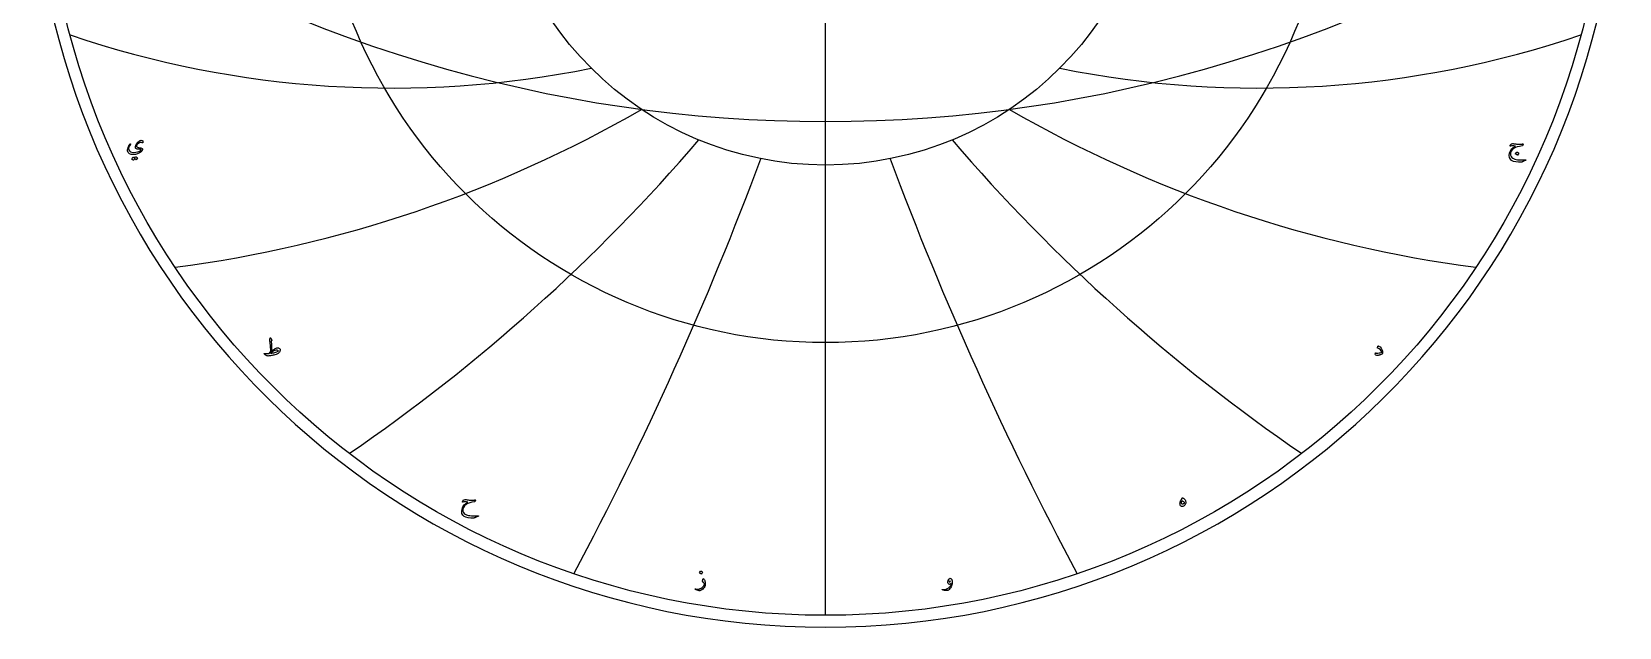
# Model space of a CAD drawing. Header units: millimetres. Extents: x -256 to 256, y -256 to 260.
# Drawn here: x -256 to 256, y -256 to -64 of the extents above; entities that cross this region are included whole.
import ezdxf

# ---------------------------------------------------------------- set-up
doc = ezdxf.new("R2010")
doc.units = ezdxf.units.MM
for name, color, linetype in [('CUT_OUTER', 1, 'Continuous'), ('ENGRAVE', 7, 'Continuous'), ('ENGRAVE_FINE', 8, 'Continuous'), ('TEXT', 5, 'Continuous')]:
    doc.layers.add(name, color=color, linetype=linetype)

msp = doc.modelspace()

# ---------------------------------------------------------------- linework, layer by layer
at = {"layer": 'CUT_OUTER'}
msp.add_arc((0, 0), 256.05, 91.4063, 88.5938, dxfattribs=at)
at = {"layer": 'ENGRAVE'}
for points in [[(0, -252.2), (0, 252.2)], [(0, -252.2), (0, -106.97)]]:
    msp.add_lwpolyline(points, dxfattribs=at)
for radius in [252.2, 164.25, 106.97]:
    msp.add_circle((0, 0), radius, dxfattribs=at)
for centre, radius, start, end in [((-139.67, 241.91), 324.05, 251.2777, 281.4121), ((139.67, 241.91), 324.05, 258.5879, 288.7223), ((-262.03, 262.03), 405.34, 277.401, 300.0018), ((262.03, 262.03), 405.34, 239.9982, 262.599), ((-479.65, 276.93), 577.7, 304.35501, 319.42219), ((479.65, 276.93), 577.7, 220.57781, 235.64499), ((-1067.65, 286.08), 1117.45, 331.9851, 339.51868), ((1067.65, 286.08), 1117.45, 200.48132, 208.0149)]:
    msp.add_arc(centre, radius, start, end, dxfattribs=at)
at = {"layer": 'ENGRAVE_FINE'}
msp.add_arc((0, 357.19), 450.12, 236.0019, 303.9981, dxfattribs=at)
at = {"layer": 'TEXT'}
for points in [[(-220.43, -99.82), (-220.68, -99.74), (-220.96, -99.74), (-221.27, -99.81), (-221.6, -99.97), (-221.82, -100.12), (-222, -100.3), (-222.14, -100.51), (-222.25, -100.74), (-222.26, -100.79), (-222.26, -100.84), (-222.25, -100.89), (-222.23, -100.95), (-222.11, -101.11), (-221.9, -101.24), (-221.61, -101.32), (-221.24, -101.36), (-220.87, -101.4), (-220.6, -101.47), (-220.44, -101.58), (-220.37, -101.71), (-220.37, -101.99), (-220.42, -102.25), (-220.54, -102.47), (-220.72, -102.66), (-221.3, -103.05), (-221.91, -103.34), (-222.56, -103.53), (-223.25, -103.61), (-224.01, -103.56), (-224.57, -103.33), (-224.94, -102.93), (-225.13, -102.35), (-225.14, -102.04), (-225.09, -101.7), (-224.99, -101.33), (-224.83, -100.93), (-224.78, -100.82), (-224.72, -100.71), (-224.66, -100.61), (-224.6, -100.51), (-224.54, -100.42), (-224.48, -100.32), (-224.41, -100.23), (-224.34, -100.15), (-224.31, -100.11), (-224.27, -100.1), (-224.25, -100.1), (-224.22, -100.13), (-224.21, -100.17), (-224.2, -100.2), (-224.21, -100.24), (-224.23, -100.27), (-224.55, -100.78), (-224.74, -101.25), (-224.79, -101.66), (-224.72, -102.02), (-224.5, -102.4), (-224.16, -102.67), (-223.72, -102.83), (-223.18, -102.87), (-222.47, -102.82), (-221.84, -102.67), (-221.28, -102.44), (-220.79, -102.12), (-220.76, -102.1), (-220.75, -102.07), (-220.76, -102.04), (-220.78, -102.01), (-220.89, -101.96), (-221.07, -101.92), (-221.32, -101.89), (-221.66, -101.86), (-222, -101.82), (-222.26, -101.74), (-222.43, -101.62), (-222.53, -101.47), (-222.58, -101.29), (-222.59, -101.11), (-222.57, -100.91), (-222.52, -100.71), (-222.34, -100.3), (-222.1, -99.93), (-221.8, -99.6), (-221.43, -99.29), (-221.33, -99.22), (-221.23, -99.15), (-221.14, -99.1), (-221.05, -99.06), (-220.96, -99.02), (-220.88, -99), (-220.8, -98.98), (-220.72, -98.97), (-220.43, -99), (-220.24, -99.13), (-220.18, -99.36), (-220.23, -99.69), (-220.26, -99.78), (-220.31, -99.83), (-220.36, -99.85), (-220.43, -99.82)], [(225.01, -100.3), (224.82, -100.72), (224.8, -100.75), (224.78, -100.77), (224.76, -100.78), (224.74, -100.79), (223.88, -100.93), (223.16, -101.09), (222.58, -101.29), (222.14, -101.52), (221.53, -102.02), (221.13, -102.57), (220.96, -103.17), (221, -103.82), (221.14, -104.17), (221.37, -104.48), (221.7, -104.75), (222.12, -104.98), (222.41, -105.08), (222.78, -105.16), (223.22, -105.23), (223.74, -105.27), (224.01, -105.29), (224.28, -105.29), (224.54, -105.3), (224.8, -105.3), (225.06, -105.29), (225.31, -105.28), (225.56, -105.27), (225.8, -105.25), (225.85, -105.25), (225.9, -105.25), (225.93, -105.26), (225.95, -105.28), (225.96, -105.3), (225.97, -105.33), (225.96, -105.36), (225.95, -105.38), (225.94, -105.4), (225.93, -105.41), (225.92, -105.42), (225.91, -105.42), (225.89, -105.43), (225.88, -105.44), (225.87, -105.44), (225.85, -105.45), (225.63, -105.52), (225.43, -105.6), (225.26, -105.67), (225.11, -105.75), (225.02, -105.81), (224.94, -105.86), (224.86, -105.9), (224.79, -105.93), (224.73, -105.96), (224.69, -105.97), (224.65, -105.99), (224.62, -105.99), (223.56, -106.03), (222.66, -105.96), (221.92, -105.77), (221.34, -105.46), (220.92, -105.04), (220.67, -104.51), (220.59, -103.89), (220.69, -103.15), (220.94, -102.41), (221.34, -101.78), (221.88, -101.26), (222.56, -100.85), (222.08, -100.76), (221.65, -100.74), (221.29, -100.79), (221, -100.91), (220.97, -100.92), (220.95, -100.92), (220.92, -100.92), (220.9, -100.92), (220.89, -100.92), (220.87, -100.9), (220.87, -100.89), (220.86, -100.87), (220.87, -100.77), (220.89, -100.68), (220.91, -100.58), (220.94, -100.49), (221.04, -100.31), (221.2, -100.17), (221.41, -100.09), (221.68, -100.05), (221.86, -100.05), (222.07, -100.07), (222.33, -100.11), (222.64, -100.16), (222.95, -100.22), (223.24, -100.26), (223.5, -100.28), (223.74, -100.28), (223.86, -100.27), (223.98, -100.27), (224.11, -100.26), (224.25, -100.24), (224.39, -100.23), (224.54, -100.21), (224.7, -100.19), (224.86, -100.16), (224.95, -100.16), (225.01, -100.18), (225.03, -100.23), (225.01, -100.3)], [(-222.59, -104.29), (-222.58, -104.28), (-222.57, -104.27), (-222.55, -104.27), (-222.53, -104.27), (-222.46, -104.3), (-222.38, -104.33), (-222.31, -104.37), (-222.24, -104.41), (-222.18, -104.45), (-222.11, -104.49), (-222.05, -104.54), (-221.98, -104.59), (-221.97, -104.61), (-221.97, -104.62), (-221.97, -104.64), (-221.98, -104.66), (-222.35, -105.25), (-222.36, -105.26), (-222.37, -105.26), (-222.39, -105.25), (-222.42, -105.23), (-222.43, -105.22), (-222.46, -105.2), (-222.5, -105.18), (-222.55, -105.15), (-222.61, -105.11), (-222.68, -105.07), (-222.76, -105.02), (-222.86, -104.96), (-223.15, -105.42), (-223.17, -105.43), (-223.18, -105.44), (-223.2, -105.43), (-223.23, -105.41), (-223.25, -105.4), (-223.29, -105.37), (-223.33, -105.34), (-223.39, -105.3), (-223.47, -105.26), (-223.55, -105.2), (-223.65, -105.14), (-223.77, -105.07), (-223.78, -105.06), (-223.79, -105.05), (-223.79, -105.04), (-223.78, -105.03), (-223.4, -104.46), (-223.39, -104.45), (-223.38, -104.44), (-223.36, -104.44), (-223.34, -104.44), (-223.27, -104.47), (-223.21, -104.49), (-223.15, -104.52), (-223.09, -104.55), (-223.03, -104.58), (-222.98, -104.62), (-222.92, -104.66), (-222.87, -104.7)], [(223.01, -102.81), (223.02, -102.8), (223.03, -102.8), (223.05, -102.79), (223.07, -102.8), (223.22, -102.86), (223.36, -102.93), (223.5, -103.02), (223.62, -103.12), (223.63, -103.14), (223.64, -103.15), (223.64, -103.17), (223.63, -103.18), (223.26, -103.77), (223.25, -103.79), (223.23, -103.79), (223.21, -103.78), (223.19, -103.76), (223.16, -103.75), (223.13, -103.72), (223.08, -103.69), (223.02, -103.66), (222.95, -103.61), (222.86, -103.55), (222.76, -103.49), (222.64, -103.42), (222.63, -103.41), (222.62, -103.4), (222.62, -103.39), (222.63, -103.38)], [(-179.29, -163.14), (-179.25, -163.05), (-179.22, -162.98), (-179.19, -162.91), (-179.16, -162.86), (-179.14, -162.81), (-179.13, -162.78), (-179.11, -162.75), (-179.11, -162.74), (-179.09, -162.72), (-179.08, -162.71), (-179.06, -162.7), (-179.04, -162.7), (-179.02, -162.71), (-179.01, -162.71), (-178.99, -162.73), (-178.98, -162.75), (-178.94, -162.85), (-178.91, -162.93), (-178.87, -163.01), (-178.84, -163.07), (-178.83, -163.1), (-178.81, -163.13), (-178.79, -163.16), (-178.76, -163.2), (-178.74, -163.23), (-178.71, -163.27), (-178.67, -163.31), (-178.64, -163.35), (-178.61, -163.39), (-178.6, -163.44), (-178.61, -163.48), (-178.64, -163.52), (-178.78, -163.71), (-178.8, -163.74), (-178.82, -163.77), (-178.82, -163.81), (-178.82, -163.84), (-178.75, -164.69), (-178.7, -165.38), (-178.68, -165.91), (-178.68, -166.28), (-178.69, -166.42), (-178.7, -166.54), (-178.71, -166.65), (-178.72, -166.76), (-178.73, -166.84), (-178.74, -166.92), (-178.75, -166.99), (-178.76, -167.05), (-178.53, -166.87), (-178.31, -166.71), (-178.12, -166.57), (-177.94, -166.44), (-177.77, -166.33), (-177.63, -166.24), (-177.5, -166.17), (-177.39, -166.11), (-177.19, -166.02), (-177.01, -165.95), (-176.84, -165.91), (-176.68, -165.88), (-176.6, -165.87), (-176.51, -165.89), (-176.42, -165.92), (-176.33, -165.98), (-176.14, -166.11), (-176, -166.24), (-175.92, -166.36), (-175.88, -166.48), (-175.88, -166.61), (-175.91, -166.76), (-175.97, -166.93), (-176.06, -167.11), (-176.15, -167.29), (-176.24, -167.43), (-176.32, -167.55), (-176.4, -167.64), (-176.55, -167.75), (-176.81, -167.88), (-177.18, -168.02), (-177.65, -168.18), (-177.92, -168.25), (-178.19, -168.32), (-178.46, -168.38), (-178.74, -168.43), (-179.02, -168.47), (-179.31, -168.51), (-179.59, -168.54), (-179.88, -168.56), (-179.99, -168.53), (-180.09, -168.51), (-180.18, -168.48), (-180.27, -168.45), (-180.36, -168.41), (-180.44, -168.37), (-180.52, -168.32), (-180.59, -168.28), (-180.73, -168.18), (-180.84, -168.08), (-180.92, -167.99), (-180.99, -167.89), (-181.03, -167.81), (-181.03, -167.75), (-181.01, -167.72), (-180.96, -167.72), (-180.81, -167.74), (-180.66, -167.75), (-180.49, -167.76), (-180.31, -167.76), (-180.12, -167.76), (-179.92, -167.76), (-179.71, -167.75), (-179.49, -167.73), (-178.98, -167.23), (-178.97, -167.03), (-178.96, -166.82), (-178.96, -166.62), (-178.96, -166.41), (-178.97, -166.2), (-178.98, -165.99), (-179, -165.77), (-179.02, -165.55), (-179.03, -165.33), (-179.06, -165.12), (-179.08, -164.92), (-179.1, -164.73), (-179.12, -164.54), (-179.14, -164.36), (-179.17, -164.18), (-179.19, -164.01), (-179.2, -163.85), (-179.22, -163.72), (-179.24, -163.6), (-179.25, -163.5), (-179.26, -163.41), (-179.28, -163.35), (-179.29, -163.3), (-179.29, -163.28), (-179.3, -163.24), (-179.3, -163.21), (-179.3, -163.17), (-179.29, -163.14)], [(-177.63, -166.76), (-177.93, -166.88), (-178.26, -167.08), (-178.63, -167.34), (-179.03, -167.68), (-178.64, -167.63), (-178.27, -167.57), (-177.92, -167.5), (-177.59, -167.42), (-177.29, -167.33), (-177, -167.23), (-176.73, -167.12), (-176.48, -167), (-176.65, -166.79), (-176.9, -166.68), (-177.22, -166.67), (-177.63, -166.76)], [(178.03, -165.85), (178.06, -165.75), (178.09, -165.67), (178.12, -165.6), (178.15, -165.53), (178.18, -165.48), (178.21, -165.43), (178.23, -165.39), (178.26, -165.36), (178.29, -165.33), (178.34, -165.32), (178.38, -165.32), (178.43, -165.34), (178.89, -165.65), (179.25, -166.01), (179.49, -166.41), (179.63, -166.87), (179.65, -167), (179.67, -167.12), (179.67, -167.25), (179.67, -167.37), (179.67, -167.49), (179.65, -167.6), (179.63, -167.71), (179.6, -167.81), (179.57, -167.87), (179.53, -167.92), (179.49, -167.96), (179.43, -168), (179.25, -168.09), (179.06, -168.17), (178.86, -168.23), (178.66, -168.28), (178.45, -168.33), (178.24, -168.36), (178.03, -168.38), (177.81, -168.38), (177.55, -168.34), (177.39, -168.2), (177.33, -167.95), (177.37, -167.6), (177.39, -167.56), (177.41, -167.53), (177.43, -167.51), (177.47, -167.49), (177.49, -167.5), (177.52, -167.51), (177.55, -167.53), (177.58, -167.55), (177.68, -167.6), (177.81, -167.63), (177.97, -167.63), (178.16, -167.62), (178.59, -167.56), (178.94, -167.49), (179.2, -167.41), (179.39, -167.32), (179.4, -167.31), (179.41, -167.29), (179.41, -167.27), (179.41, -167.23), (179.28, -166.87), (179.02, -166.54), (178.65, -166.26), (178.15, -166.02), (178.08, -165.99), (178.04, -165.95), (178.02, -165.9), (178.03, -165.85)], [(-112.93, -215.13), (-113.12, -215.55), (-113.14, -215.57), (-113.16, -215.6), (-113.18, -215.61), (-113.21, -215.62), (-114.06, -215.75), (-114.78, -215.92), (-115.36, -216.12), (-115.8, -216.34), (-116.41, -216.84), (-116.81, -217.4), (-116.98, -217.99), (-116.94, -218.64), (-116.8, -218.99), (-116.57, -219.31), (-116.24, -219.58), (-115.82, -219.8), (-115.53, -219.91), (-115.16, -219.99), (-114.72, -220.05), (-114.2, -220.1), (-113.93, -220.11), (-113.66, -220.12), (-113.4, -220.12), (-113.14, -220.12), (-112.88, -220.12), (-112.63, -220.11), (-112.38, -220.09), (-112.14, -220.08), (-112.09, -220.07), (-112.04, -220.08), (-112.01, -220.09), (-111.99, -220.11), (-111.98, -220.13), (-111.97, -220.16), (-111.98, -220.18), (-111.99, -220.21), (-112, -220.22), (-112.01, -220.23), (-112.02, -220.24), (-112.03, -220.25), (-112.05, -220.26), (-112.06, -220.26), (-112.08, -220.27), (-112.09, -220.28), (-112.31, -220.35), (-112.51, -220.42), (-112.68, -220.5), (-112.83, -220.58), (-112.92, -220.64), (-113, -220.69), (-113.08, -220.73), (-113.15, -220.76), (-113.21, -220.78), (-113.25, -220.8), (-113.29, -220.81), (-113.32, -220.82), (-114.38, -220.86), (-115.28, -220.78), (-116.02, -220.59), (-116.6, -220.28), (-117.02, -219.86), (-117.27, -219.34), (-117.35, -218.71), (-117.25, -217.98), (-117, -217.24), (-116.6, -216.61), (-116.06, -216.09), (-115.38, -215.68), (-115.86, -215.59), (-116.29, -215.56), (-116.65, -215.61), (-116.94, -215.73), (-116.97, -215.74), (-116.99, -215.75), (-117.02, -215.75), (-117.04, -215.75), (-117.05, -215.74), (-117.07, -215.73), (-117.07, -215.71), (-117.08, -215.69), (-117.07, -215.6), (-117.05, -215.5), (-117.03, -215.41), (-117, -215.31), (-116.9, -215.13), (-116.74, -215), (-116.53, -214.91), (-116.26, -214.87), (-116.08, -214.87), (-115.87, -214.89), (-115.61, -214.93), (-115.3, -214.99), (-114.99, -215.05), (-114.7, -215.08), (-114.44, -215.1), (-114.2, -215.11), (-114.08, -215.1), (-113.96, -215.09), (-113.83, -215.08), (-113.69, -215.07), (-113.55, -215.06), (-113.4, -215.04), (-113.24, -215.01), (-113.08, -214.99), (-112.99, -214.99), (-112.93, -215.01), (-112.91, -215.06), (-112.93, -215.13)], [(115.07, -214.35), (115.14, -214.32), (115.21, -214.32), (115.3, -214.34), (115.39, -214.38), (115.62, -214.53), (115.81, -214.71), (115.97, -214.9), (116.09, -215.12), (116.18, -215.35), (116.22, -215.58), (116.23, -215.82), (116.19, -216.06), (116.13, -216.28), (116.04, -216.47), (115.93, -216.65), (115.8, -216.79), (115.65, -216.91), (115.48, -217), (115.31, -217.05), (115.13, -217.06), (114.88, -217.05), (114.69, -216.98), (114.54, -216.86), (114.43, -216.69), (114.36, -216.49), (114.34, -216.25), (114.36, -215.99), (114.42, -215.69), (114.52, -215.39), (114.65, -215.1), (114.82, -214.82), (115.02, -214.56), (115.02, -214.55), (115.03, -214.53), (115.03, -214.5), (115.03, -214.46), (115.03, -214.42), (115.04, -214.39), (115.05, -214.37), (115.07, -214.35)], [(115.81, -216.02), (115.84, -215.98), (115.84, -215.93), (115.82, -215.86), (115.77, -215.79), (115.59, -215.59), (115.41, -215.45), (115.24, -215.37), (115.08, -215.35), (115, -215.37), (114.93, -215.41), (114.86, -215.48), (114.8, -215.58), (114.75, -215.68), (114.72, -215.78), (114.71, -215.86), (114.71, -215.93), (114.77, -216.05), (114.86, -216.14), (114.99, -216.19), (115.16, -216.21), (115.35, -216.2), (115.52, -216.16), (115.67, -216.1), (115.81, -216.02)], [(-39.48, -240.35), (-39.47, -240.34), (-39.47, -240.33), (-39.46, -240.32), (-39.45, -240.31), (-39.43, -240.31), (-39.41, -240.32), (-39.37, -240.34), (-39.34, -240.37), (-39.2, -240.54), (-39.07, -240.74), (-38.97, -240.96), (-38.89, -241.2), (-38.82, -241.47), (-38.78, -241.73), (-38.77, -241.99), (-38.78, -242.24), (-38.85, -242.57), (-38.96, -242.89), (-39.12, -243.2), (-39.32, -243.49), (-39.56, -243.76), (-39.84, -243.98), (-40.15, -244.14), (-40.5, -244.26), (-40.59, -244.28), (-40.69, -244.29), (-40.78, -244.28), (-40.87, -244.25), (-41.09, -244.18), (-41.28, -244.11), (-41.45, -244.04), (-41.6, -243.99), (-41.73, -243.93), (-41.84, -243.88), (-41.93, -243.84), (-41.99, -243.8), (-42.01, -243.79), (-42.02, -243.78), (-42.02, -243.77), (-42.02, -243.76), (-42.02, -243.74), (-42.02, -243.73), (-42.01, -243.72), (-42, -243.7), (-41.99, -243.69), (-41.97, -243.69), (-41.95, -243.69), (-41.93, -243.7), (-41.8, -243.73), (-41.67, -243.76), (-41.55, -243.78), (-41.44, -243.8), (-41.33, -243.81), (-41.22, -243.81), (-41.12, -243.81), (-41.02, -243.8), (-40.92, -243.79), (-40.82, -243.76), (-40.71, -243.73), (-40.6, -243.69), (-40.49, -243.64), (-40.38, -243.58), (-40.26, -243.52), (-40.14, -243.44), (-39.79, -243.19), (-39.5, -242.93), (-39.25, -242.64), (-39.06, -242.33), (-39.05, -242.3), (-39.04, -242.27), (-39.04, -242.24), (-39.04, -242.2), (-39.12, -241.98), (-39.25, -241.74), (-39.43, -241.48), (-39.65, -241.19), (-39.66, -241.17), (-39.66, -241.15), (-39.66, -241.14), (-39.66, -241.13)], [(-40.27, -237.94), (-40.26, -237.93), (-40.24, -237.93), (-40.23, -237.93), (-40.2, -237.93), (-40.05, -237.99), (-39.91, -238.06), (-39.78, -238.15), (-39.66, -238.25), (-39.64, -238.27), (-39.64, -238.28), (-39.64, -238.3), (-39.65, -238.31), (-40.01, -238.9), (-40.02, -238.92), (-40.04, -238.92), (-40.06, -238.91), (-40.09, -238.9), (-40.11, -238.88), (-40.15, -238.86), (-40.19, -238.83), (-40.25, -238.79), (-40.32, -238.74), (-40.41, -238.69), (-40.51, -238.62), (-40.63, -238.55), (-40.65, -238.54), (-40.65, -238.53), (-40.65, -238.52), (-40.65, -238.51)], [(39.6, -241.01), (39.74, -240.68), (39.89, -240.45), (40.06, -240.31), (40.23, -240.27), (40.34, -240.29), (40.45, -240.34), (40.55, -240.44), (40.65, -240.58), (40.7, -240.65), (40.74, -240.73), (40.77, -240.82), (40.8, -240.9), (40.83, -240.99), (40.85, -241.08), (40.87, -241.17), (40.89, -241.26), (40.91, -241.48), (40.89, -241.73), (40.85, -242.02), (40.77, -242.34), (40.66, -242.68), (40.51, -243), (40.32, -243.31), (40.09, -243.6), (39.85, -243.86), (39.63, -244.05), (39.44, -244.16), (39.28, -244.21), (39.11, -244.22), (38.92, -244.22), (38.7, -244.2), (38.46, -244.17), (38.34, -244.15), (38.22, -244.13), (38.12, -244.1), (38.02, -244.08), (37.94, -244.05), (37.86, -244.03), (37.79, -244.01), (37.72, -243.98), (37.69, -243.96), (37.66, -243.94), (37.65, -243.92), (37.65, -243.89), (37.66, -243.86), (37.68, -243.85), (37.71, -243.84), (37.75, -243.84), (38.05, -243.87), (38.34, -243.87), (38.62, -243.85), (38.9, -243.8), (38.99, -243.77), (39.08, -243.73), (39.19, -243.67), (39.3, -243.6), (39.42, -243.52), (39.55, -243.42), (39.69, -243.31), (39.84, -243.18), (39.99, -243.04), (40.12, -242.92), (40.24, -242.8), (40.34, -242.68), (40.43, -242.57), (40.49, -242.47), (40.55, -242.37), (40.58, -242.27), (40.56, -242.13), (40.54, -242.02), (40.51, -241.95), (40.49, -241.91), (40.33, -242.1), (40.15, -242.2), (39.95, -242.21), (39.74, -242.14), (39.56, -241.98), (39.47, -241.74), (39.49, -241.42), (39.6, -241.01)], [(40.3, -241.3), (40.19, -241.16), (40.07, -241.11), (39.95, -241.14), (39.82, -241.26), (39.92, -241.35), (40.04, -241.38), (40.16, -241.36), (40.3, -241.3)]]:
    msp.add_lwpolyline(points, close=True, dxfattribs=at)

doc.saveas('drawing.dxf')
